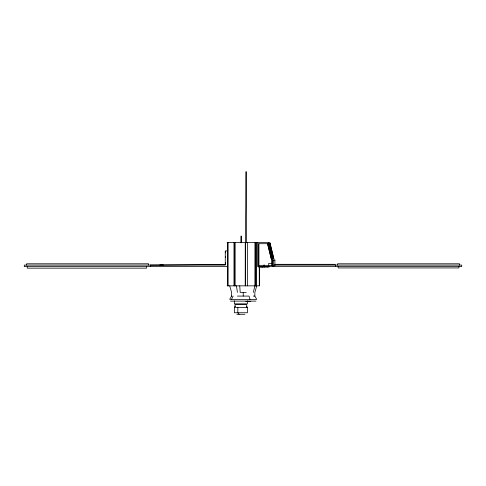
<?xml version="1.0" encoding="UTF-8"?>
<svg xmlns="http://www.w3.org/2000/svg" width="486" height="486" viewBox="0 0 486 486"><rect width="100%" height="100%" fill="white"/><g stroke="black" fill="none" stroke-linecap="round" stroke-linejoin="round"><path stroke-width="0.73" d="M254.962 285.847L254.986 242.623M255.308 285.847L255.332 242.623M245.387 242.751L246.074 171.71M237.854 307.401L237.8 312.747L239.136 314.29M240.959 242.781L241.099 236.075M253.285 292.402L254.925 285.847M256.736 285.847L254.846 292.402L254.846 296.083L256.736 299.37L229.708 299.37L231.597 296.083L231.597 292.402L229.708 285.847M231.518 299.37L233.152 296.083M246.681 306.508L247.398 307.401L247.398 312.747L234.349 312.747L234.349 307.401L235.424 306.065M268.248 243.443L269.949 243.334L273.685 258.546L271.99 258.655L273.685 258.546M150.46 265.095L225.419 264.39M227.077 242.623L269.924 242.623L274.013 259.263M269.949 243.334L268.667 243.334L272.403 258.546M227.521 250.91L225.267 250.91L225.267 265.095L24.3 265.095L24.3 266.62L227.205 266.62M271.352 263.351L268.734 263.351L268.734 265.478M274.657 264.323L335.31 264.323M263.722 265.095L264.584 265.095M274.942 265.095L461.7 265.095L461.7 266.62L257.689 266.62L257.689 242.623M271.467 265.544L258.746 265.544L258.746 243.699L267.604 243.699L271.467 259.396M227.077 285.847L259.366 285.847L259.305 267.361L259.305 285.847M246.232 292.402L240.212 292.402L239.726 285.847M231.597 296.083L231.992 296.083M237.411 296.083L249.032 296.083L249.98 299.37M253.285 296.083L254.846 296.083M230.461 301.12L255.982 301.12M245.782 301.338L250.691 301.338M234.349 307.401L247.398 307.401M236.84 314.29L244.908 314.29M159.882 265.004L161.893 265.095M161.893 264.985L163.478 265.095M269.536 243.443L273.272 258.655M268.339 242.623L272.427 259.263L272.427 266.62M267.519 243.699L271.376 259.396L271.376 265.544M236.463 285.847L237.411 292.402M241.159 236.075L241.305 242.781M246.098 171.71L246.663 242.751M459.495 265.095L459.495 263.783L337.576 263.783L337.576 265.095M458.918 266.62L458.918 267.932L338.153 267.932L338.153 266.62M335.37 265.095L335.37 266.62M273.661 260.077L273.661 265.806M268.995 266.62L268.995 267.057L266.844 267.057L266.844 266.62M267.634 266.62L267.634 267.057M266.443 266.62L266.443 267.057L258.449 267.057L258.449 266.62M265.083 266.62L265.083 267.057M264.584 266.62L264.584 267.057M263.722 266.62L263.722 267.057M262.671 266.62L262.671 267.057M262.221 266.62L262.221 267.057M261.231 266.62L261.231 267.057M260.861 266.62L260.861 267.057M258.831 243.699L258.831 265.544M256.262 242.623L256.262 285.847M255.915 242.623L255.915 285.847M247.398 242.623L247.374 285.847M247.398 300.864L247.398 303.841L234.349 303.841L234.349 300.864M246.742 307.383L246.742 304.607L235.011 304.607L235.011 306.69M243.219 292.402L243.219 296.083M235.145 242.623L235.145 285.847M234.374 242.623L234.374 285.847M233.979 242.623L233.979 285.847M228.11 242.623L228.11 285.847M227.624 242.623L227.624 285.847M225.486 251.614L225.486 252.927M225.486 256.292L225.486 257.598M225.486 262.562L225.486 263.868M150.63 265.095L150.63 266.62M148.588 265.095L148.588 263.783L26.621 263.783L26.621 265.095M146.602 266.62L146.602 268.151L27.252 268.151L27.252 266.62M274.912 260.077L272.597 260.077L272.597 265.806L274.912 265.806L274.912 260.077M245.309 285.847L245.309 242.623L245.284 285.847"/></g></svg>
